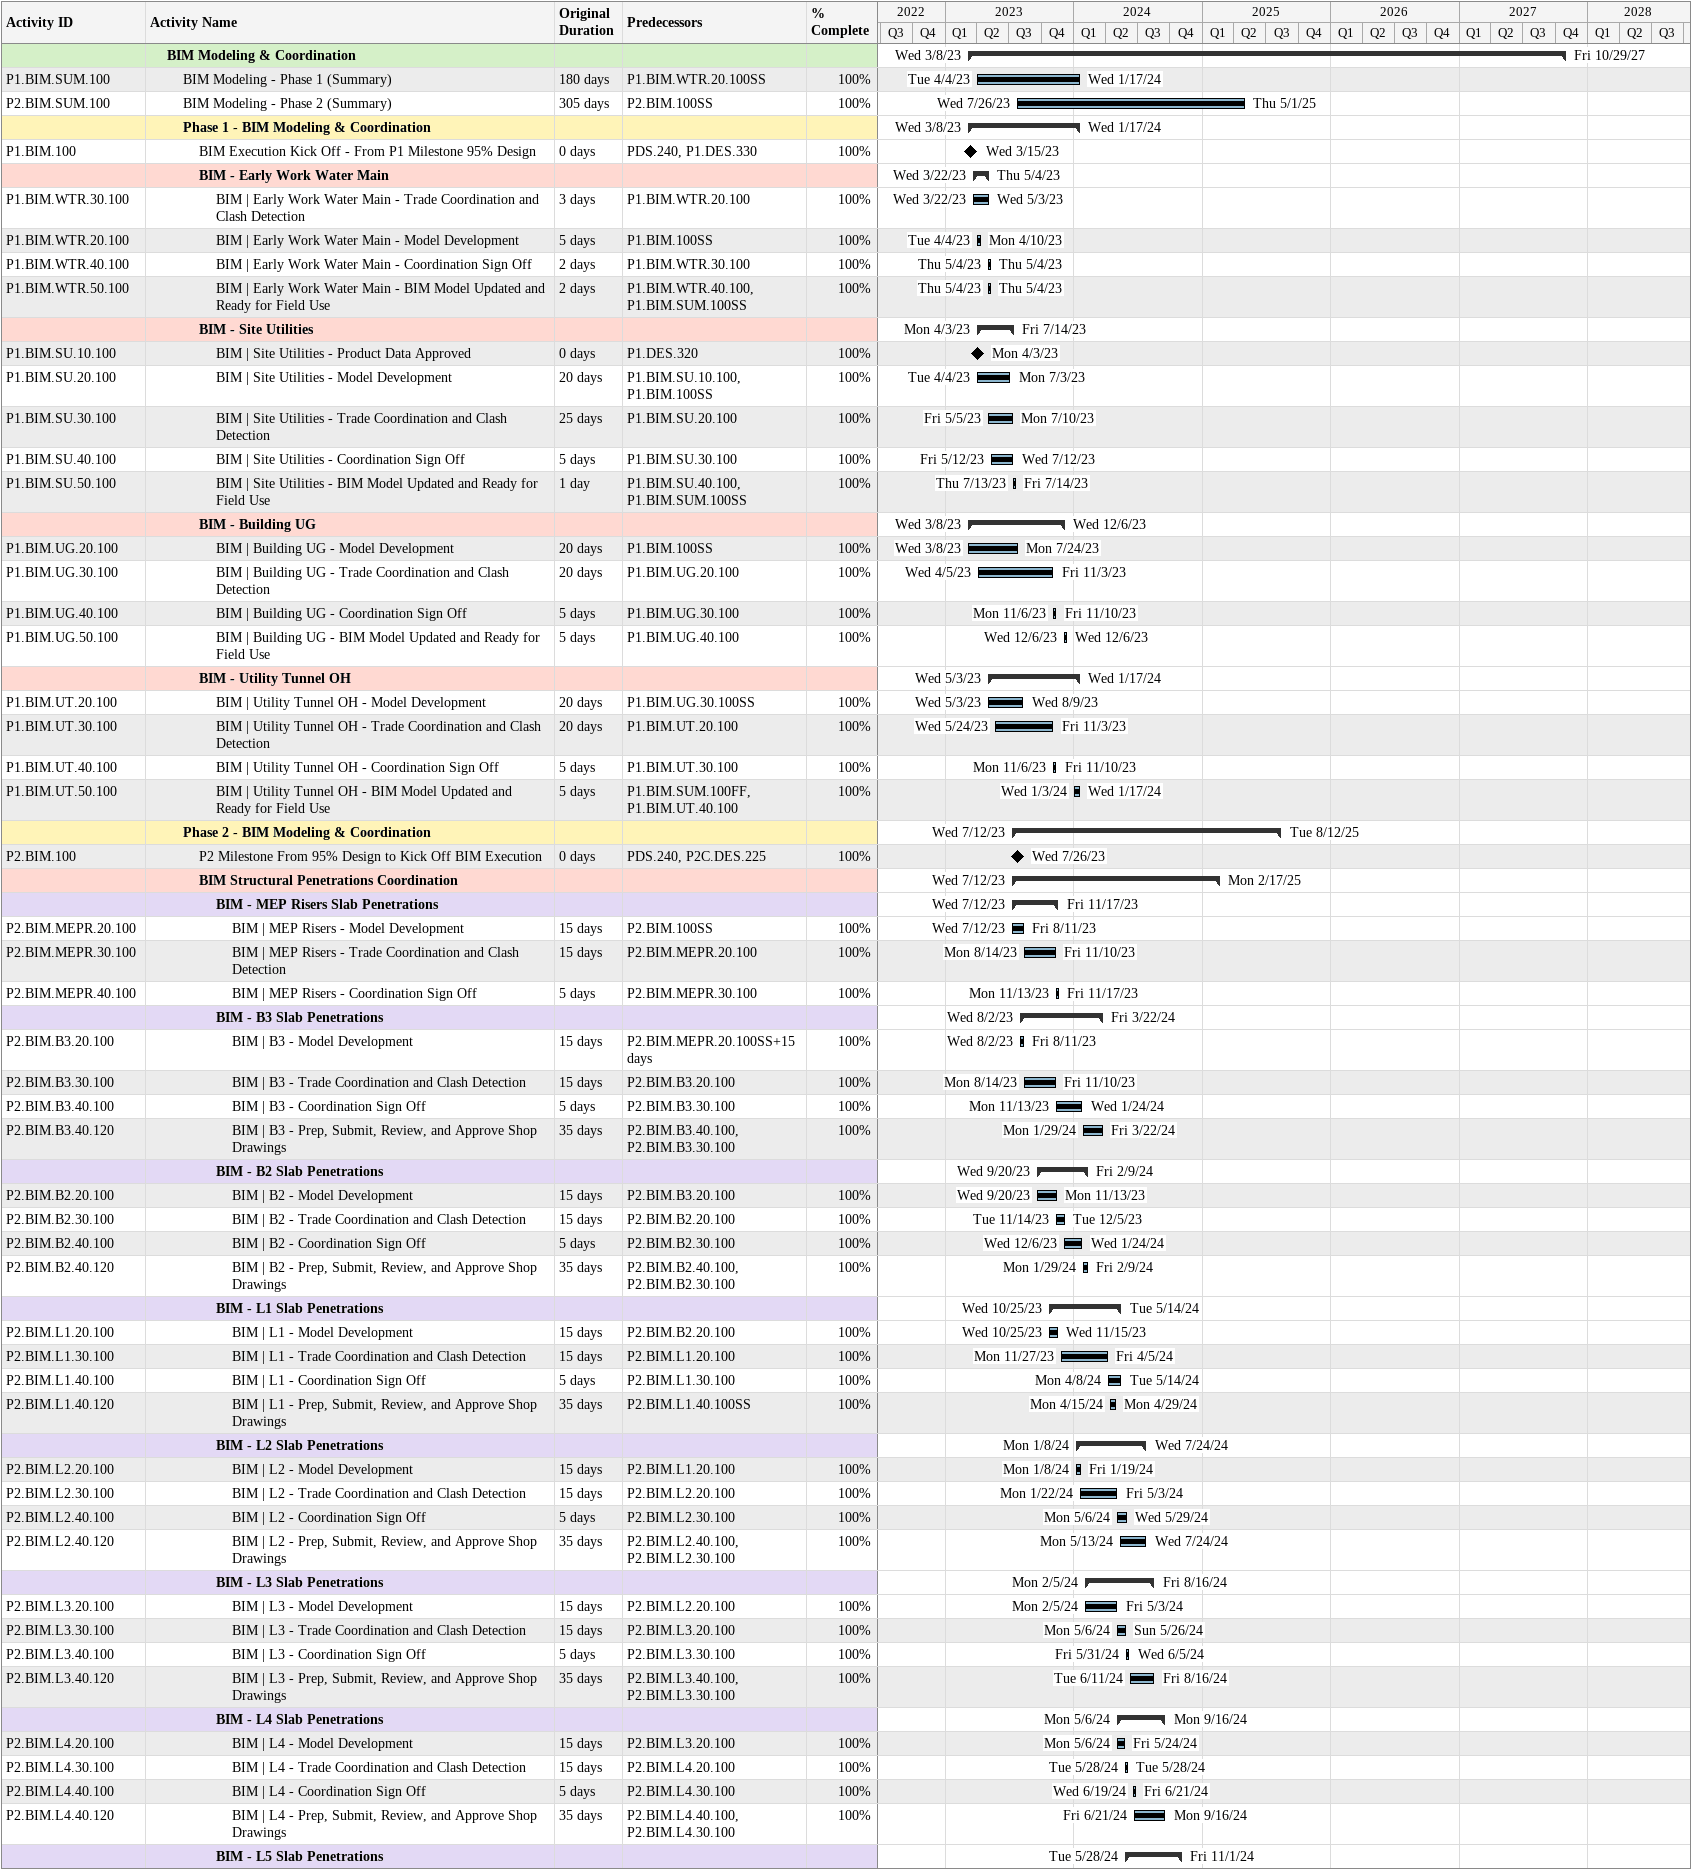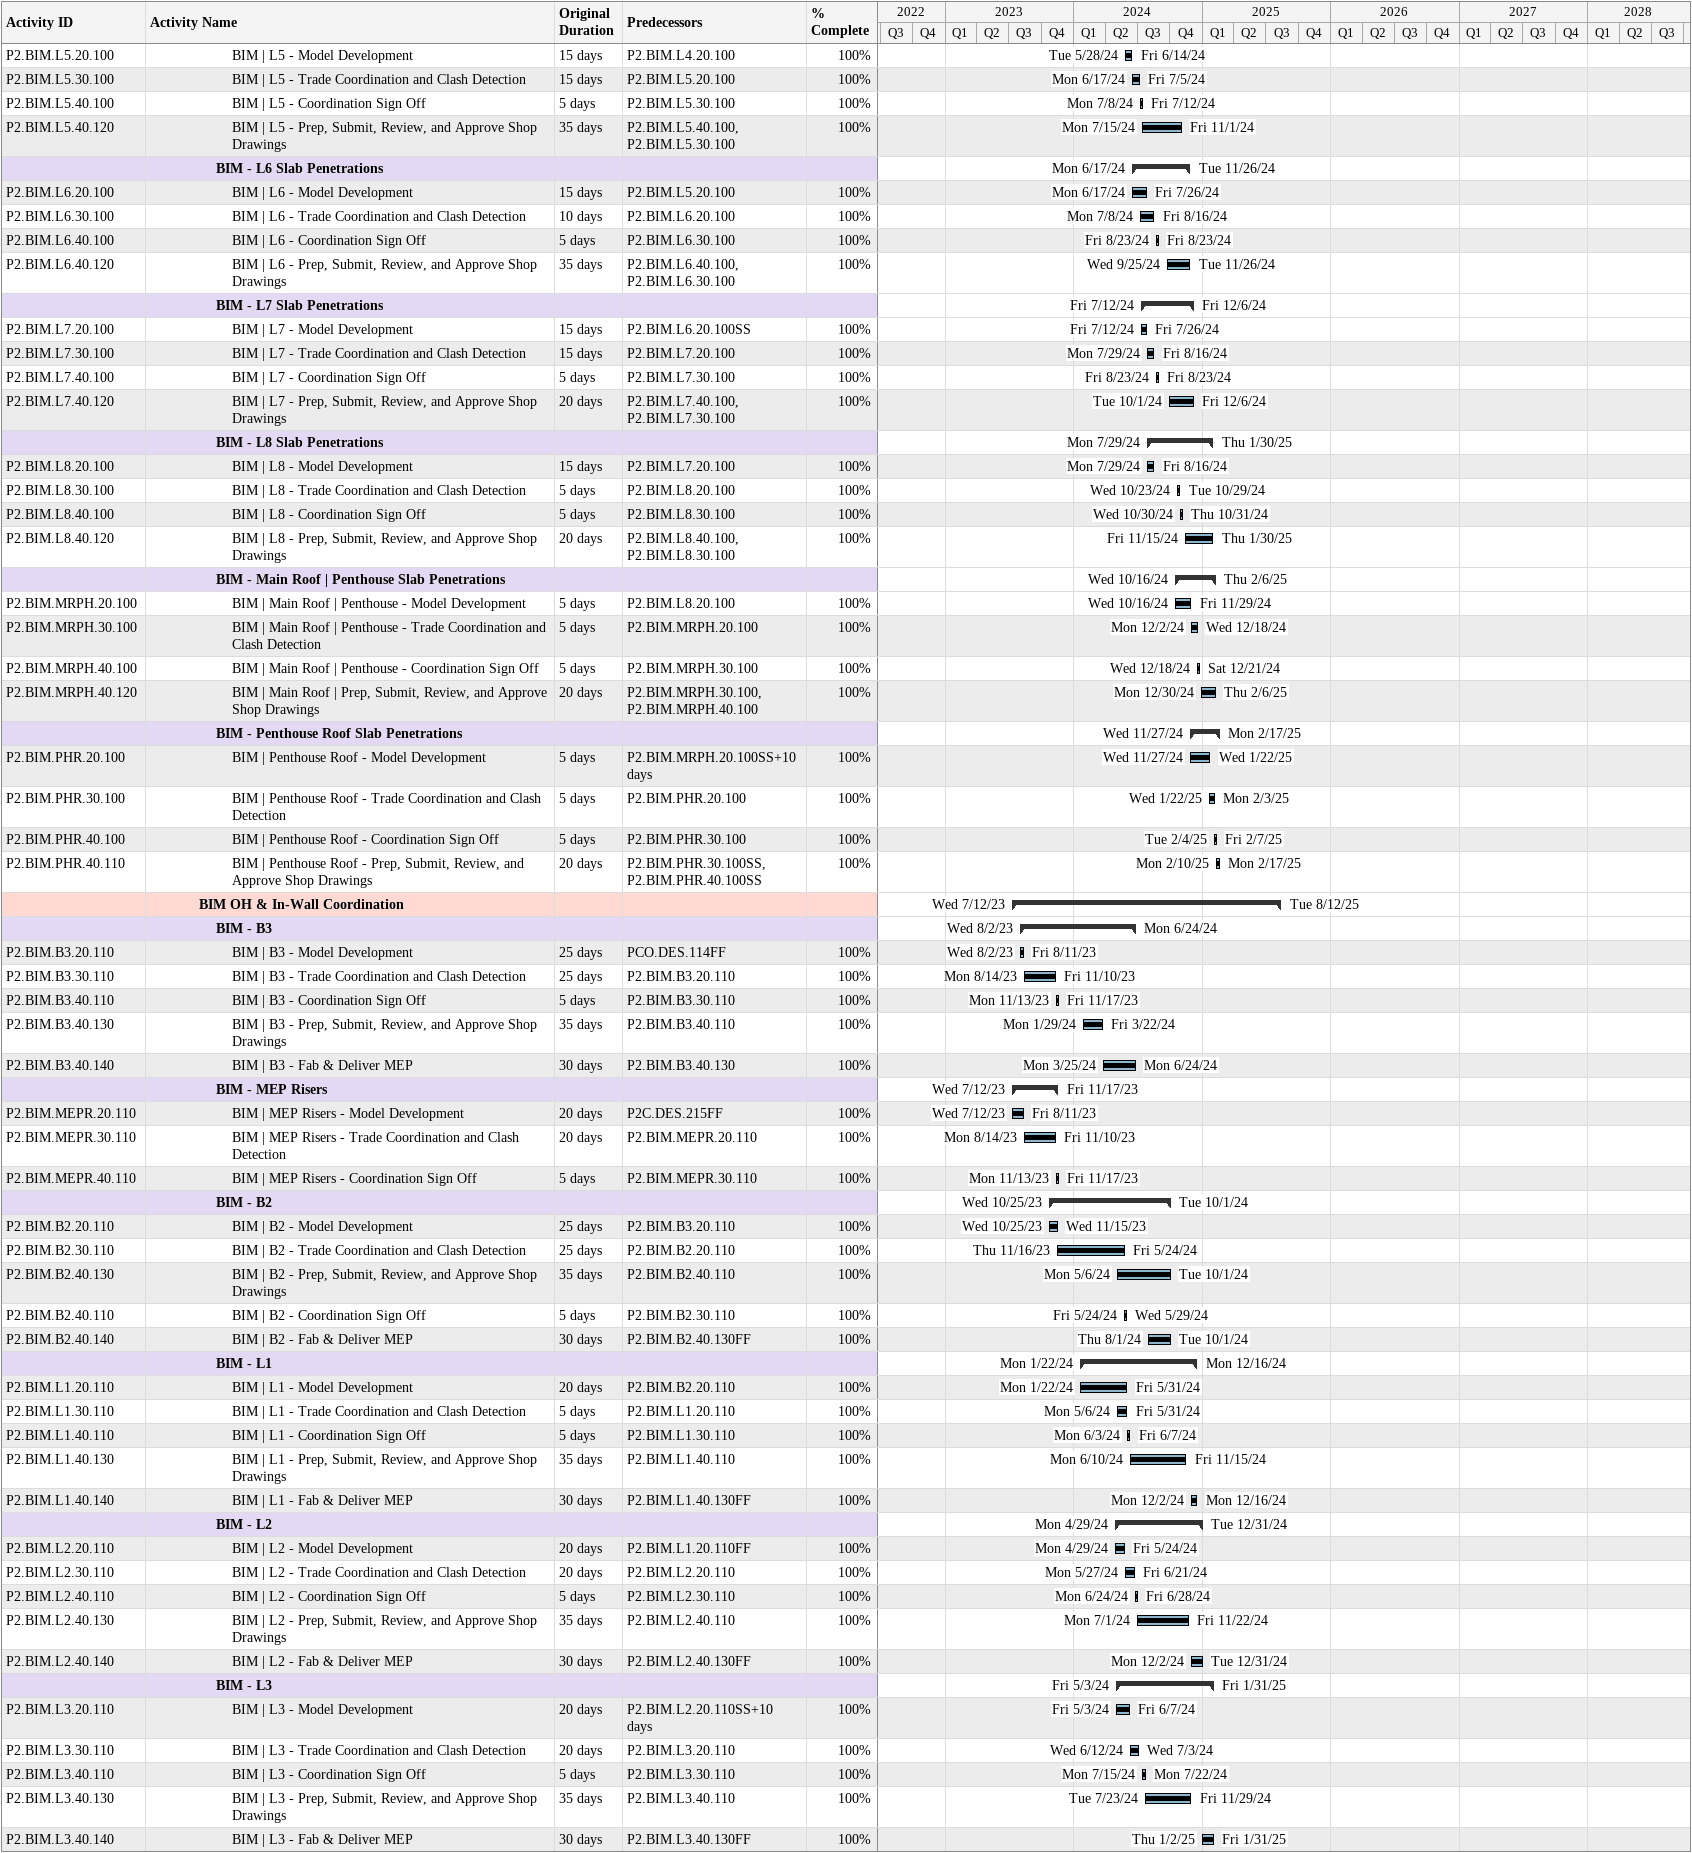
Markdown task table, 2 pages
| ID | Level | Task | Original duration | Start | Finish | Predecessors | % complete |
|---|---|---|---|---|---|---|---|
|  | 2 | **BIM Modeling & Coordination** |  | 2023-03-08 | 2027-10-29 |  |  |
| P1.BIM.SUM.100 | 3 | BIM Modeling - Phase 1 (Summary) | 180d | 2023-04-04 | 2024-01-17 | P1.BIM.WTR.20.100SS | 100 |
| P2.BIM.SUM.100 | 3 | BIM Modeling - Phase 2 (Summary) | 305d | 2023-07-26 | 2025-05-01 | P2.BIM.100SS | 100 |
|  | 3 | **Phase 1 - BIM Modeling & Coordination** |  | 2023-03-08 | 2024-01-17 |  |  |
| P1.BIM.100 | 4 | BIM Execution Kick Off - From P1 Milestone 95% Design | 0d | 2023-03-15 | 2023-03-15 | PDS.240, P1.DES.330 | 100 |
|  | 4 | **BIM - Early Work Water Main** |  | 2023-03-22 | 2023-05-04 |  |  |
| P1.BIM.WTR.30.100 | 5 | BIM \| Early Work Water Main - Trade Coordination and Clash Detection | 3d | 2023-03-22 | 2023-05-03 | P1.BIM.WTR.20.100 | 100 |
| P1.BIM.WTR.20.100 | 5 | BIM \| Early Work Water Main - Model Development | 5d | 2023-04-04 | 2023-04-10 | P1.BIM.100SS | 100 |
| P1.BIM.WTR.40.100 | 5 | BIM \| Early Work Water Main - Coordination Sign Off | 2d | 2023-05-04 | 2023-05-04 | P1.BIM.WTR.30.100 | 100 |
| P1.BIM.WTR.50.100 | 5 | BIM \| Early Work Water Main - BIM Model Updated and Ready for Field Use | 2d | 2023-05-04 | 2023-05-04 | P1.BIM.WTR.40.100, P1.BIM.SUM.100SS | 100 |
|  | 4 | **BIM - Site Utilities** |  | 2023-04-03 | 2023-07-14 |  |  |
| P1.BIM.SU.10.100 | 5 | BIM \| Site Utilities - Product Data Approved | 0d | 2023-04-03 | 2023-04-03 | P1.DES.320 | 100 |
| P1.BIM.SU.20.100 | 5 | BIM \| Site Utilities - Model Development | 20d | 2023-04-04 | 2023-07-03 | P1.BIM.SU.10.100, P1.BIM.100SS | 100 |
| P1.BIM.SU.30.100 | 5 | BIM \| Site Utilities - Trade Coordination and Clash Detection | 25d | 2023-05-05 | 2023-07-10 | P1.BIM.SU.20.100 | 100 |
| P1.BIM.SU.40.100 | 5 | BIM \| Site Utilities - Coordination Sign Off | 5d | 2023-05-12 | 2023-07-12 | P1.BIM.SU.30.100 | 100 |
| P1.BIM.SU.50.100 | 5 | BIM \| Site Utilities - BIM Model Updated and Ready for Field Use | 1d | 2023-07-13 | 2023-07-14 | P1.BIM.SU.40.100, P1.BIM.SUM.100SS | 100 |
|  | 4 | **BIM - Building UG** |  | 2023-03-08 | 2023-12-06 |  |  |
| P1.BIM.UG.20.100 | 5 | BIM \| Building UG - Model Development | 20d | 2023-03-08 | 2023-07-24 | P1.BIM.100SS | 100 |
| P1.BIM.UG.30.100 | 5 | BIM \| Building UG - Trade Coordination and Clash Detection | 20d | 2023-04-05 | 2023-11-03 | P1.BIM.UG.20.100 | 100 |
| P1.BIM.UG.40.100 | 5 | BIM \| Building UG - Coordination Sign Off | 5d | 2023-11-06 | 2023-11-10 | P1.BIM.UG.30.100 | 100 |
| P1.BIM.UG.50.100 | 5 | BIM \| Building UG - BIM Model Updated and Ready for Field Use | 5d | 2023-12-06 | 2023-12-06 | P1.BIM.UG.40.100 | 100 |
|  | 4 | **BIM - Utility Tunnel OH** |  | 2023-05-03 | 2024-01-17 |  |  |
| P1.BIM.UT.20.100 | 5 | BIM \| Utility Tunnel OH - Model Development | 20d | 2023-05-03 | 2023-08-09 | P1.BIM.UG.30.100SS | 100 |
| P1.BIM.UT.30.100 | 5 | BIM \| Utility Tunnel OH - Trade Coordination and Clash Detection | 20d | 2023-05-24 | 2023-11-03 | P1.BIM.UT.20.100 | 100 |
| P1.BIM.UT.40.100 | 5 | BIM \| Utility Tunnel OH - Coordination Sign Off | 5d | 2023-11-06 | 2023-11-10 | P1.BIM.UT.30.100 | 100 |
| P1.BIM.UT.50.100 | 5 | BIM \| Utility Tunnel OH - BIM Model Updated and Ready for Field Use | 5d | 2024-01-03 | 2024-01-17 | P1.BIM.SUM.100FF, P1.BIM.UT.40.100 | 100 |
|  | 3 | **Phase 2 - BIM Modeling & Coordination** |  | 2023-07-12 | 2025-08-12 |  |  |
| P2.BIM.100 | 4 | P2 Milestone From 95% Design to Kick Off BIM Execution | 0d | 2023-07-26 | 2023-07-26 | PDS.240, P2C.DES.225 | 100 |
|  | 4 | **BIM Structural Penetrations Coordination** |  | 2023-07-12 | 2025-02-17 |  |  |
|  | 5 | **BIM - MEP Risers Slab Penetrations** |  | 2023-07-12 | 2023-11-17 |  |  |
| P2.BIM.MEPR.20.100 | 6 | BIM \| MEP Risers - Model Development | 15d | 2023-07-12 | 2023-08-11 | P2.BIM.100SS | 100 |
| P2.BIM.MEPR.30.100 | 6 | BIM \| MEP Risers - Trade Coordination and Clash Detection | 15d | 2023-08-14 | 2023-11-10 | P2.BIM.MEPR.20.100 | 100 |
| P2.BIM.MEPR.40.100 | 6 | BIM \| MEP Risers - Coordination Sign Off | 5d | 2023-11-13 | 2023-11-17 | P2.BIM.MEPR.30.100 | 100 |
|  | 5 | **BIM - B3 Slab Penetrations** |  | 2023-08-02 | 2024-03-22 |  |  |
| P2.BIM.B3.20.100 | 6 | BIM \| B3 - Model Development | 15d | 2023-08-02 | 2023-08-11 | P2.BIM.MEPR.20.100SS+15d | 100 |
| P2.BIM.B3.30.100 | 6 | BIM \| B3 - Trade Coordination and Clash Detection | 15d | 2023-08-14 | 2023-11-10 | P2.BIM.B3.20.100 | 100 |
| P2.BIM.B3.40.100 | 6 | BIM \| B3 - Coordination Sign Off | 5d | 2023-11-13 | 2024-01-24 | P2.BIM.B3.30.100 | 100 |
| P2.BIM.B3.40.120 | 6 | BIM \| B3 - Prep, Submit, Review, and Approve Shop Drawings | 35d | 2024-01-29 | 2024-03-22 | P2.BIM.B3.40.100, P2.BIM.B3.30.100 | 100 |
|  | 5 | **BIM - B2 Slab Penetrations** |  | 2023-09-20 | 2024-02-09 |  |  |
| P2.BIM.B2.20.100 | 6 | BIM \| B2 - Model Development | 15d | 2023-09-20 | 2023-11-13 | P2.BIM.B3.20.100 | 100 |
| P2.BIM.B2.30.100 | 6 | BIM \| B2 - Trade Coordination and Clash Detection | 15d | 2023-11-14 | 2023-12-05 | P2.BIM.B2.20.100 | 100 |
| P2.BIM.B2.40.100 | 6 | BIM \| B2 - Coordination Sign Off | 5d | 2023-12-06 | 2024-01-24 | P2.BIM.B2.30.100 | 100 |
| P2.BIM.B2.40.120 | 6 | BIM \| B2 - Prep, Submit, Review, and Approve Shop Drawings | 35d | 2024-01-29 | 2024-02-09 | P2.BIM.B2.40.100, P2.BIM.B2.30.100 | 100 |
|  | 5 | **BIM - L1 Slab Penetrations** |  | 2023-10-25 | 2024-05-14 |  |  |
| P2.BIM.L1.20.100 | 6 | BIM \| L1 - Model Development | 15d | 2023-10-25 | 2023-11-15 | P2.BIM.B2.20.100 | 100 |
| P2.BIM.L1.30.100 | 6 | BIM \| L1 - Trade Coordination and Clash Detection | 15d | 2023-11-27 | 2024-04-05 | P2.BIM.L1.20.100 | 100 |
| P2.BIM.L1.40.100 | 6 | BIM \| L1 - Coordination Sign Off | 5d | 2024-04-08 | 2024-05-14 | P2.BIM.L1.30.100 | 100 |
| P2.BIM.L1.40.120 | 6 | BIM \| L1 - Prep, Submit, Review, and Approve Shop Drawings | 35d | 2024-04-15 | 2024-04-29 | P2.BIM.L1.40.100SS | 100 |
|  | 5 | **BIM - L2 Slab Penetrations** |  | 2024-01-08 | 2024-07-24 |  |  |
| P2.BIM.L2.20.100 | 6 | BIM \| L2 - Model Development | 15d | 2024-01-08 | 2024-01-19 | P2.BIM.L1.20.100 | 100 |
| P2.BIM.L2.30.100 | 6 | BIM \| L2 - Trade Coordination and Clash Detection | 15d | 2024-01-22 | 2024-05-03 | P2.BIM.L2.20.100 | 100 |
| P2.BIM.L2.40.100 | 6 | BIM \| L2 - Coordination Sign Off | 5d | 2024-05-06 | 2024-05-29 | P2.BIM.L2.30.100 | 100 |
| P2.BIM.L2.40.120 | 6 | BIM \| L2 - Prep, Submit, Review, and Approve Shop Drawings | 35d | 2024-05-13 | 2024-07-24 | P2.BIM.L2.40.100, P2.BIM.L2.30.100 | 100 |
|  | 5 | **BIM - L3 Slab Penetrations** |  | 2024-02-05 | 2024-08-16 |  |  |
| P2.BIM.L3.20.100 | 6 | BIM \| L3 - Model Development | 15d | 2024-02-05 | 2024-05-03 | P2.BIM.L2.20.100 | 100 |
| P2.BIM.L3.30.100 | 6 | BIM \| L3 - Trade Coordination and Clash Detection | 15d | 2024-05-06 | 2024-05-26 | P2.BIM.L3.20.100 | 100 |
| P2.BIM.L3.40.100 | 6 | BIM \| L3 - Coordination Sign Off | 5d | 2024-05-31 | 2024-06-05 | P2.BIM.L3.30.100 | 100 |
| P2.BIM.L3.40.120 | 6 | BIM \| L3 - Prep, Submit, Review, and Approve Shop Drawings | 35d | 2024-06-11 | 2024-08-16 | P2.BIM.L3.40.100, P2.BIM.L3.30.100 | 100 |
|  | 5 | **BIM - L4 Slab Penetrations** |  | 2024-05-06 | 2024-09-16 |  |  |
| P2.BIM.L4.20.100 | 6 | BIM \| L4 - Model Development | 15d | 2024-05-06 | 2024-05-24 | P2.BIM.L3.20.100 | 100 |
| P2.BIM.L4.30.100 | 6 | BIM \| L4 - Trade Coordination and Clash Detection | 15d | 2024-05-28 | 2024-05-28 | P2.BIM.L4.20.100 | 100 |
| P2.BIM.L4.40.100 | 6 | BIM \| L4 - Coordination Sign Off | 5d | 2024-06-19 | 2024-06-21 | P2.BIM.L4.30.100 | 100 |
| P2.BIM.L4.40.120 | 6 | BIM \| L4 - Prep, Submit, Review, and Approve Shop Drawings | 35d | 2024-06-21 | 2024-09-16 | P2.BIM.L4.40.100, P2.BIM.L4.30.100 | 100 |
|  | 5 | **BIM - L5 Slab Penetrations** |  | 2024-05-28 | 2024-11-01 |  |  |
| P2.BIM.L5.20.100 | 6 | BIM \| L5 - Model Development | 15d | 2024-05-28 | 2024-06-14 | P2.BIM.L4.20.100 | 100 |
| P2.BIM.L5.30.100 | 6 | BIM \| L5 - Trade Coordination and Clash Detection | 15d | 2024-06-17 | 2024-07-05 | P2.BIM.L5.20.100 | 100 |
| P2.BIM.L5.40.100 | 6 | BIM \| L5 - Coordination Sign Off | 5d | 2024-07-08 | 2024-07-12 | P2.BIM.L5.30.100 | 100 |
| P2.BIM.L5.40.120 | 6 | BIM \| L5 - Prep, Submit, Review, and Approve Shop Drawings | 35d | 2024-07-15 | 2024-11-01 | P2.BIM.L5.40.100, P2.BIM.L5.30.100 | 100 |
|  | 5 | **BIM - L6 Slab Penetrations** |  | 2024-06-17 | 2024-11-26 |  |  |
| P2.BIM.L6.20.100 | 6 | BIM \| L6 - Model Development | 15d | 2024-06-17 | 2024-07-26 | P2.BIM.L5.20.100 | 100 |
| P2.BIM.L6.30.100 | 6 | BIM \| L6 - Trade Coordination and Clash Detection | 10d | 2024-07-08 | 2024-08-16 | P2.BIM.L6.20.100 | 100 |
| P2.BIM.L6.40.100 | 6 | BIM \| L6 - Coordination Sign Off | 5d | 2024-08-23 | 2024-08-23 | P2.BIM.L6.30.100 | 100 |
| P2.BIM.L6.40.120 | 6 | BIM \| L6 - Prep, Submit, Review, and Approve Shop Drawings | 35d | 2024-09-25 | 2024-11-26 | P2.BIM.L6.40.100, P2.BIM.L6.30.100 | 100 |
|  | 5 | **BIM - L7 Slab Penetrations** |  | 2024-07-12 | 2024-12-06 |  |  |
| P2.BIM.L7.20.100 | 6 | BIM \| L7 - Model Development | 15d | 2024-07-12 | 2024-07-26 | P2.BIM.L6.20.100SS | 100 |
| P2.BIM.L7.30.100 | 6 | BIM \| L7 - Trade Coordination and Clash Detection | 15d | 2024-07-29 | 2024-08-16 | P2.BIM.L7.20.100 | 100 |
| P2.BIM.L7.40.100 | 6 | BIM \| L7 - Coordination Sign Off | 5d | 2024-08-23 | 2024-08-23 | P2.BIM.L7.30.100 | 100 |
| P2.BIM.L7.40.120 | 6 | BIM \| L7 - Prep, Submit, Review, and Approve Shop Drawings | 20d | 2024-10-01 | 2024-12-06 | P2.BIM.L7.40.100, P2.BIM.L7.30.100 | 100 |
|  | 5 | **BIM - L8 Slab Penetrations** |  | 2024-07-29 | 2025-01-30 |  |  |
| P2.BIM.L8.20.100 | 6 | BIM \| L8 - Model Development | 15d | 2024-07-29 | 2024-08-16 | P2.BIM.L7.20.100 | 100 |
| P2.BIM.L8.30.100 | 6 | BIM \| L8 - Trade Coordination and Clash Detection | 5d | 2024-10-23 | 2024-10-29 | P2.BIM.L8.20.100 | 100 |
| P2.BIM.L8.40.100 | 6 | BIM \| L8 - Coordination Sign Off | 5d | 2024-10-30 | 2024-10-31 | P2.BIM.L8.30.100 | 100 |
| P2.BIM.L8.40.120 | 6 | BIM \| L8 - Prep, Submit, Review, and Approve Shop Drawings | 20d | 2024-11-15 | 2025-01-30 | P2.BIM.L8.40.100, P2.BIM.L8.30.100 | 100 |
|  | 5 | **BIM - Main Roof \| Penthouse Slab Penetrations** |  | 2024-10-16 | 2025-02-06 |  |  |
| P2.BIM.MRPH.20.100 | 6 | BIM \| Main Roof \| Penthouse - Model Development | 5d | 2024-10-16 | 2024-11-29 | P2.BIM.L8.20.100 | 100 |
| P2.BIM.MRPH.30.100 | 6 | BIM \| Main Roof \| Penthouse - Trade Coordination and Clash Detection | 5d | 2024-12-02 | 2024-12-18 | P2.BIM.MRPH.20.100 | 100 |
| P2.BIM.MRPH.40.100 | 6 | BIM \| Main Roof \| Penthouse - Coordination Sign Off | 5d | 2024-12-18 | 2024-12-21 | P2.BIM.MRPH.30.100 | 100 |
| P2.BIM.MRPH.40.120 | 6 | BIM \| Main Roof \| Prep, Submit, Review, and Approve Shop Drawings | 20d | 2024-12-30 | 2025-02-06 | P2.BIM.MRPH.30.100, P2.BIM.MRPH.40.100 | 100 |
|  | 5 | **BIM - Penthouse Roof Slab Penetrations** |  | 2024-11-27 | 2025-02-17 |  |  |
| P2.BIM.PHR.20.100 | 6 | BIM \| Penthouse Roof - Model Development | 5d | 2024-11-27 | 2025-01-22 | P2.BIM.MRPH.20.100SS+10d | 100 |
| P2.BIM.PHR.30.100 | 6 | BIM \| Penthouse Roof - Trade Coordination and Clash Detection | 5d | 2025-01-22 | 2025-02-03 | P2.BIM.PHR.20.100 | 100 |
| P2.BIM.PHR.40.100 | 6 | BIM \| Penthouse Roof - Coordination Sign Off | 5d | 2025-02-04 | 2025-02-07 | P2.BIM.PHR.30.100 | 100 |
| P2.BIM.PHR.40.110 | 6 | BIM \| Penthouse Roof - Prep, Submit, Review, and Approve Shop Drawings | 20d | 2025-02-10 | 2025-02-17 | P2.BIM.PHR.30.100SS, P2.BIM.PHR.40.100SS | 100 |
|  | 4 | **BIM OH & In-Wall Coordination** |  | 2023-07-12 | 2025-08-12 |  |  |
|  | 5 | **BIM - B3** |  | 2023-08-02 | 2024-06-24 |  |  |
| P2.BIM.B3.20.110 | 6 | BIM \| B3 - Model Development | 25d | 2023-08-02 | 2023-08-11 | PCO.DES.114FF | 100 |
| P2.BIM.B3.30.110 | 6 | BIM \| B3 - Trade Coordination and Clash Detection | 25d | 2023-08-14 | 2023-11-10 | P2.BIM.B3.20.110 | 100 |
| P2.BIM.B3.40.110 | 6 | BIM \| B3 - Coordination Sign Off | 5d | 2023-11-13 | 2023-11-17 | P2.BIM.B3.30.110 | 100 |
| P2.BIM.B3.40.130 | 6 | BIM \| B3 - Prep, Submit, Review, and Approve Shop Drawings | 35d | 2024-01-29 | 2024-03-22 | P2.BIM.B3.40.110 | 100 |
| P2.BIM.B3.40.140 | 6 | BIM \| B3 - Fab & Deliver MEP | 30d | 2024-03-25 | 2024-06-24 | P2.BIM.B3.40.130 | 100 |
|  | 5 | **BIM - MEP Risers** |  | 2023-07-12 | 2023-11-17 |  |  |
| P2.BIM.MEPR.20.110 | 6 | BIM \| MEP Risers - Model Development | 20d | 2023-07-12 | 2023-08-11 | P2C.DES.215FF | 100 |
| P2.BIM.MEPR.30.110 | 6 | BIM \| MEP Risers - Trade Coordination and Clash Detection | 20d | 2023-08-14 | 2023-11-10 | P2.BIM.MEPR.20.110 | 100 |
| P2.BIM.MEPR.40.110 | 6 | BIM \| MEP Risers - Coordination Sign Off | 5d | 2023-11-13 | 2023-11-17 | P2.BIM.MEPR.30.110 | 100 |
|  | 5 | **BIM - B2** |  | 2023-10-25 | 2024-10-01 |  |  |
| P2.BIM.B2.20.110 | 6 | BIM \| B2 - Model Development | 25d | 2023-10-25 | 2023-11-15 | P2.BIM.B3.20.110 | 100 |
| P2.BIM.B2.30.110 | 6 | BIM \| B2 - Trade Coordination and Clash Detection | 25d | 2023-11-16 | 2024-05-24 | P2.BIM.B2.20.110 | 100 |
| P2.BIM.B2.40.130 | 6 | BIM \| B2 - Prep, Submit, Review, and Approve Shop Drawings | 35d | 2024-05-06 | 2024-10-01 | P2.BIM.B2.40.110 | 100 |
| P2.BIM.B2.40.110 | 6 | BIM \| B2 - Coordination Sign Off | 5d | 2024-05-24 | 2024-05-29 | P2.BIM.B2.30.110 | 100 |
| P2.BIM.B2.40.140 | 6 | BIM \| B2 - Fab & Deliver MEP | 30d | 2024-08-01 | 2024-10-01 | P2.BIM.B2.40.130FF | 100 |
|  | 5 | **BIM - L1** |  | 2024-01-22 | 2024-12-16 |  |  |
| P2.BIM.L1.20.110 | 6 | BIM \| L1 - Model Development | 20d | 2024-01-22 | 2024-05-31 | P2.BIM.B2.20.110 | 100 |
| P2.BIM.L1.30.110 | 6 | BIM \| L1 - Trade Coordination and Clash Detection | 5d | 2024-05-06 | 2024-05-31 | P2.BIM.L1.20.110 | 100 |
| P2.BIM.L1.40.110 | 6 | BIM \| L1 - Coordination Sign Off | 5d | 2024-06-03 | 2024-06-07 | P2.BIM.L1.30.110 | 100 |
| P2.BIM.L1.40.130 | 6 | BIM \| L1 - Prep, Submit, Review, and Approve Shop Drawings | 35d | 2024-06-10 | 2024-11-15 | P2.BIM.L1.40.110 | 100 |
| P2.BIM.L1.40.140 | 6 | BIM \| L1 - Fab & Deliver MEP | 30d | 2024-12-02 | 2024-12-16 | P2.BIM.L1.40.130FF | 100 |
|  | 5 | **BIM - L2** |  | 2024-04-29 | 2024-12-31 |  |  |
| P2.BIM.L2.20.110 | 6 | BIM \| L2 - Model Development | 20d | 2024-04-29 | 2024-05-24 | P2.BIM.L1.20.110FF | 100 |
| P2.BIM.L2.30.110 | 6 | BIM \| L2 - Trade Coordination and Clash Detection | 20d | 2024-05-27 | 2024-06-21 | P2.BIM.L2.20.110 | 100 |
| P2.BIM.L2.40.110 | 6 | BIM \| L2 - Coordination Sign Off | 5d | 2024-06-24 | 2024-06-28 | P2.BIM.L2.30.110 | 100 |
| P2.BIM.L2.40.130 | 6 | BIM \| L2 - Prep, Submit, Review, and Approve Shop Drawings | 35d | 2024-07-01 | 2024-11-22 | P2.BIM.L2.40.110 | 100 |
| P2.BIM.L2.40.140 | 6 | BIM \| L2 - Fab & Deliver MEP | 30d | 2024-12-02 | 2024-12-31 | P2.BIM.L2.40.130FF | 100 |
|  | 5 | **BIM - L3** |  | 2024-05-03 | 2025-01-31 |  |  |
| P2.BIM.L3.20.110 | 6 | BIM \| L3 - Model Development | 20d | 2024-05-03 | 2024-06-07 | P2.BIM.L2.20.110SS+10d | 100 |
| P2.BIM.L3.30.110 | 6 | BIM \| L3 - Trade Coordination and Clash Detection | 20d | 2024-06-12 | 2024-07-03 | P2.BIM.L3.20.110 | 100 |
| P2.BIM.L3.40.110 | 6 | BIM \| L3 - Coordination Sign Off | 5d | 2024-07-15 | 2024-07-22 | P2.BIM.L3.30.110 | 100 |
| P2.BIM.L3.40.130 | 6 | BIM \| L3 - Prep, Submit, Review, and Approve Shop Drawings | 35d | 2024-07-23 | 2024-11-29 | P2.BIM.L3.40.110 | 100 |
| P2.BIM.L3.40.140 | 6 | BIM \| L3 - Fab & Deliver MEP | 30d | 2025-01-02 | 2025-01-31 | P2.BIM.L3.40.130FF | 100 |
